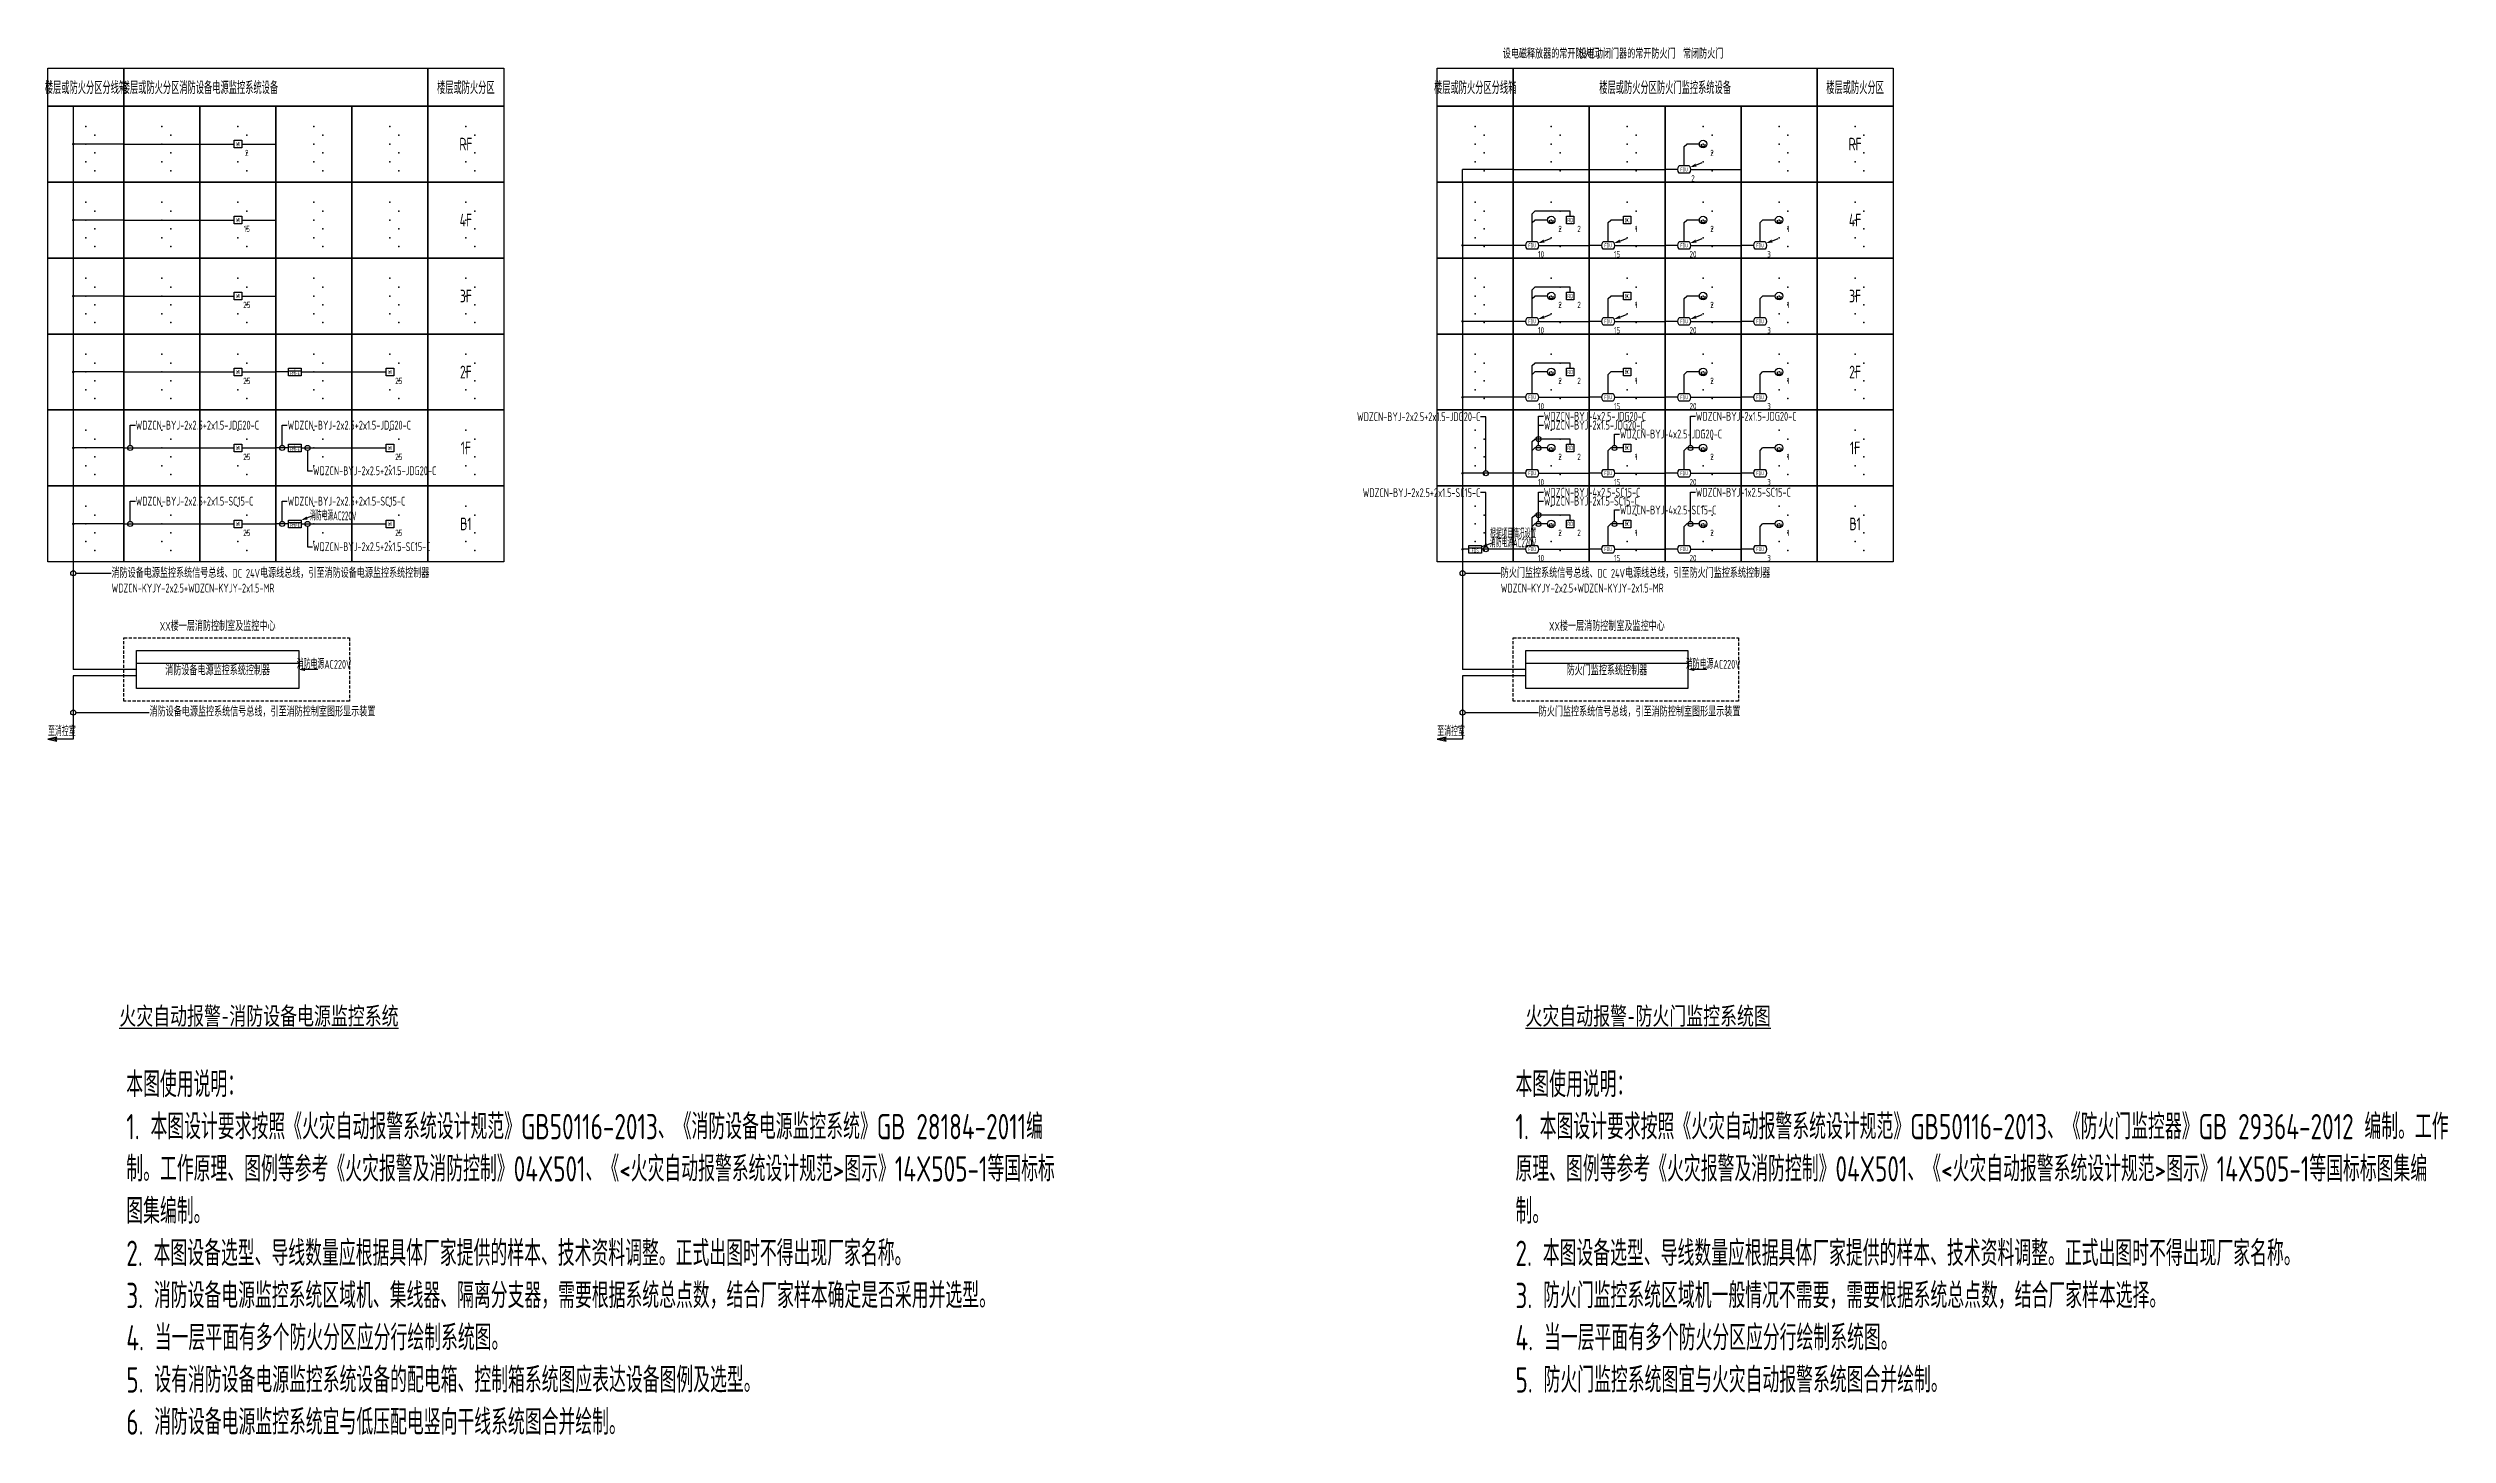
# Model space of a CAD drawing. Header units: millimetres. Extents: x -1040173 to 349982, y -145921 to 298175.
# Drawn here: x 255214 to 349982, y -37479 to 17295 of the extents above; entities that cross this region are included whole.
import ezdxf
from ezdxf import colors
from ezdxf.entities.mleader import LeaderData, LeaderLine
from ezdxf.enums import TextEntityAlignment as Align
from ezdxf.math import Vec2, Vec3

# ---------------------------------------------------------------- set-up
doc = ezdxf.new("R2010")
doc.units = ezdxf.units.MM
doc.header["$LTSCALE"] = 500
doc.header["$MEASUREMENT"] = 0
doc.linetypes.add('HIDDEN', pattern=[0.375, 0.25, -0.125])
doc.layers.get('0').update_dxf_attribs({"color": 255, "linetype": 'CONTINUOUS'})
for name, color, linetype in [('E-FAS-DEVC', 3, 'CONTINUOUS'), ('E-FAS-WIRE', 4, 'CONTINUOUS'), ('E-FDS-DEVC', 3, 'CONTINUOUS'), ('E-PMFE-DEVC', 3, 'CONTINUOUS'), ('E-REQU-DIMS', 30, 'CONTINUOUS'), ('E-UNIV-DIAG', 2, 'CONTINUOUS'), ('E-UNIV-DIAG2', 2, 'HIDDEN'), ('E-UNIV-EL', 140, 'CONTINUOUS'), ('E-UNIV-NOTE', 6, 'CONTINUOUS')]:
    doc.layers.add(name, color=color, linetype=linetype)
doc.styles.add('TH-STYLE1', font='Stfangso_0.ttf', dxfattribs={"width": 0.7})
doc.styles.add('TH-STYLE3', font='tssdeng.shx', dxfattribs={"width": 0.7, "bigfont": 'tssdchn.shx'})

# ---------------------------------------------------------------- blocks, each defined once
blk = doc.blocks.new('E-ES01')
blk.add_lwpolyline([(0, 3000), (3000, 3000), (3000, 0), (0, 0)], close=True)
for p in [(1500, 2200), (1500, 1500), (1850, 1850), (1850, 1150), (1500, 800), (1850, 450)]:
    blk.add_point(p)
blk = doc.blocks.new('E-BIAS100')
blk.add_circle((0, 0), 1.5)
at = {"layer": 'E-UNIV-EL'}
blk.add_lwpolyline([(-0.81, 0), (-0.81, -0.81), (0.81, -0.81), (0.81, 0)], dxfattribs=at)
blk = doc.blocks.new('E-BFDS210')
blk.add_lwpolyline([(-1.5, -1.5), (-1.5, 1.5), (1.5, 1.5), (1.5, -1.5)], close=True)
at = {"layer": 'E-UNIV-EL', "style": 'TH-STYLE3', "width": 0.7}
blk.add_attdef('F', text='', height=1.7, dxfattribs=at).set_placement((0, 0), align=Align.MIDDLE)
blk = doc.blocks.new('E-BFDS220')
blk.add_lwpolyline([(-1.5, -1.5), (-1.5, 1.5), (1.5, 1.5), (1.5, -1.5)], close=True)
at = {"layer": 'E-UNIV-EL', "style": 'TH-STYLE3', "width": 0.7}
blk.add_attdef('F', text='', height=1.7, dxfattribs=at).set_placement((0, 0), align=Align.MIDDLE)
blk = doc.blocks.new('E-BFDS021')
blk.add_lwpolyline([(-2.5, -1.5), (-2.5, 1.5), (2.5, 1.5), (2.5, -1.5)], close=True)
at = {"layer": 'E-UNIV-EL'}
blk.add_line((-2.5, 0.5), (2.5, 0.5), dxfattribs=at)
at = {"layer": 'E-UNIV-EL', "style": 'TH-STYLE3', "width": 0.7}
for height, p in [(1.5, (0, -0.5)), (1, (0, 1))]:
    blk.add_attdef('F', text='', height=height, dxfattribs=at).set_placement(p, align=Align.MIDDLE)
blk = doc.blocks.new('_DotBlank')
at = {"color": 0, "linetype": 'ByBlock', "lineweight": -2}
blk.add_line((-0.5, 0), (-1, 0), dxfattribs=at)
blk.add_circle((0, 0), 0.5, dxfattribs=at)
blk = doc.blocks.new('E-BPMFE210')
blk.add_lwpolyline([(-1.5, -1.5), (-1.5, 1.5), (1.5, 1.5), (1.5, -1.5)], close=True)
at = {"layer": 'E-UNIV-EL', "style": 'TH-STYLE3', "width": 0.7}
blk.add_attdef('F', text='', height=1.7, dxfattribs=at).set_placement((0, 0), align=Align.MIDDLE)
blk = doc.blocks.new('E-BFDS110')
blk.add_lwpolyline([(-2, 1.5), (2, 1.5, -0.333333), (2, -1.5), (-2, -1.5, -0.333333)], format="xyb", close=True)
at = {"layer": 'E-UNIV-EL', "style": 'TH-STYLE3', "width": 0.7}
blk.add_attdef('F', text='', height=1.5, dxfattribs=at).set_placement((0, 0), align=Align.MIDDLE)
blk = doc.blocks.new('E-BPMFE021')
blk.add_lwpolyline([(-2.5, -1), (-2.5, 2), (2.5, 2), (2.5, -1)], close=True)
at = {"layer": 'E-UNIV-EL'}
blk.add_line((-2.5, 1), (2.5, 1), dxfattribs=at)
at = {"layer": 'E-UNIV-EL', "style": 'TH-STYLE3', "width": 0.7}
for height, p in [(1.5, (0, 0)), (1, (0, 1.5))]:
    blk.add_attdef('F', text='', height=height, dxfattribs=at).set_placement(p, align=Align.MIDDLE)

msp = doc.modelspace()

# ---------------------------------------------------------------- linework, layer by layer
at = {"layer": 'E-FAS-DEVC'}
for p, q in [((320524, 12757), (320289, 12671)), ((314524, 9757), (314289, 9671)), ((317524, 9757), (317289, 9671)), ((320524, 9757), (320289, 9671)), ((323524, 9757), (323289, 9671)), ((314524, 6757), (314289, 6671)), ((317524, 6757), (317289, 6671)), ((320524, 6757), (320289, 6671)), ((265684, -1179), (265449, -1264)), ((312274, -2243), (312039, -2329)), ((258714, -7000), (265114, -7000)), ((265864, -7250), (265364, -7250)), ((313570, -7000), (319970, -7000)), ((320720, -7250), (320220, -7250))]:
    msp.add_line(p, q, dxfattribs=at)
for points in [[(320289, 12671, 125, 0, 0), (320054, 12586, 0, 0, 0)], [(314289, 9671, 125, 0, 0), (314054, 9586, 0, 0, 0)], [(317289, 9671, 125, 0, 0), (317054, 9586, 0, 0, 0)], [(320289, 9671, 125, 0, 0), (320054, 9586, 0, 0, 0)], [(323289, 9671, 125, 0, 0), (323054, 9586, 0, 0, 0)], [(314289, 6671, 125, 0, 0), (314054, 6586, 0, 0, 0)], [(317289, 6671, 125, 0, 0), (317054, 6586, 0, 0, 0)], [(320289, 6671, 125, 0, 0), (320054, 6586, 0, 0, 0)], [(265449, -1264, 125, 0, 0), (265214, -1350, 0, 0, 0)], [(312039, -2329, 125, 0, 0), (311804, -2414, 0, 0, 0)], [(265364, -7250, 125, 0, 0), (265114, -7250, 0, 0, 0)], [(320220, -7250, 125, 0, 0), (319970, -7250, 0, 0, 0)]]:
    msp.add_lwpolyline(points, format="xyseb", dxfattribs=at)
for points in [[(258714, -8000), (258714, -6500), (265114, -6500), (265114, -8000)], [(313570, -8000), (313570, -6500), (319970, -6500), (319970, -8000)]]:
    msp.add_lwpolyline(points, close=True, dxfattribs=at)
at = {"layer": 'E-FAS-WIRE'}
for p, q in [((256214, 15000), (256214, 12000)), ((258214, 13500), (256214, 13500)), ((258214, 13500), (262564, 13500)), ((262864, 13500), (264214, 13500)), ((319820, 13400), (319920, 13500)), ((319820, 12650), (319820, 13400)), ((320420, 13500), (319920, 13500)), ((311070, 12000), (311070, 12500)), ((313070, 12500), (311070, 12500)), ((313070, 12500), (316070, 12500)), ((316070, 12500), (319070, 12500)), ((319570, 12500), (319070, 12500)), ((320070, 12500), (322070, 12500)), ((256214, 12000), (256214, 9000)), ((311070, 12000), (311070, 9000)), ((258214, 10500), (256214, 10500)), ((258214, 10500), (262564, 10500)), ((262864, 10500), (264214, 10500)), ((313820, 10750), (313920, 10850)), ((313820, 10400), (313820, 10750)), ((313820, 10400), (313920, 10500)), ((315320, 10850), (313920, 10850)), ((314420, 10500), (313920, 10500)), ((315320, 10650), (315320, 10850)), ((316820, 10400), (316920, 10500)), ((317420, 10500), (316920, 10500)), ((319820, 10400), (319920, 10500)), ((320420, 10500), (319920, 10500)), ((322820, 10400), (322920, 10500)), ((323420, 10500), (322920, 10500)), ((313070, 9500), (311070, 9500)), ((313570, 9500), (313070, 9500)), ((313820, 9650), (313820, 10400)), ((314070, 9500), (316070, 9500)), ((316570, 9500), (316070, 9500)), ((316820, 9650), (316820, 10400)), ((317070, 9500), (319070, 9500)), ((319570, 9500), (319070, 9500)), ((319820, 9650), (319820, 10400)), ((320070, 9500), (322070, 9500)), ((322570, 9500), (322070, 9500)), ((322820, 9650), (322820, 10400)), ((256214, 9000), (256214, 6000)), ((311070, 9000), (311070, 6000)), ((313820, 7750), (313920, 7850)), ((313820, 7400), (313820, 7750)), ((315320, 7850), (313920, 7850)), ((315320, 7650), (315320, 7850)), ((258214, 7500), (256214, 7500)), ((258214, 7500), (262564, 7500)), ((262864, 7500), (264214, 7500)), ((313820, 7400), (313920, 7500)), ((313820, 6650), (313820, 7400)), ((314420, 7500), (313920, 7500)), ((316820, 7400), (316920, 7500)), ((316820, 6650), (316820, 7400)), ((317420, 7500), (316920, 7500)), ((319820, 7400), (319920, 7500)), ((319820, 6650), (319820, 7400)), ((320420, 7500), (319920, 7500)), ((322820, 7400), (322920, 7500)), ((322820, 6650), (322820, 7400)), ((323420, 7500), (322920, 7500)), ((256214, 6000), (256214, 3000)), ((313070, 6500), (311070, 6500)), ((311070, 6000), (311070, 3000)), ((313570, 6500), (313070, 6500)), ((314070, 6500), (316070, 6500)), ((316570, 6500), (316070, 6500)), ((317070, 6500), (319070, 6500)), ((319570, 6500), (319070, 6500)), ((320070, 6500), (322070, 6500)), ((322570, 6500), (322070, 6500)), ((313820, 4750), (313920, 4850)), ((313820, 4400), (313820, 4750)), ((315320, 4850), (313920, 4850)), ((315320, 4650), (315320, 4850)), ((258214, 4500), (256214, 4500)), ((258214, 4500), (262564, 4500)), ((262864, 4500), (264214, 4500)), ((264714, 4500), (264214, 4500)), ((265214, 4500), (267214, 4500)), ((267214, 4500), (268564, 4500)), ((313820, 4400), (313920, 4500)), ((313820, 3650), (313820, 4400)), ((314420, 4500), (313920, 4500)), ((316820, 4400), (316920, 4500)), ((316820, 3650), (316820, 4400)), ((317420, 4500), (316920, 4500)), ((319820, 4400), (319920, 4500)), ((319820, 3650), (319820, 4400)), ((320420, 4500), (319920, 4500)), ((322820, 4400), (322920, 4500)), ((322820, 3650), (322820, 4400)), ((323420, 4500), (322920, 4500)), ((256214, 3000), (256214, 0)), ((313070, 3500), (311070, 3500)), ((311070, 3000), (311070, 0)), ((313570, 3500), (313070, 3500)), ((314070, 3500), (316070, 3500)), ((316570, 3500), (316070, 3500)), ((317070, 3500), (319070, 3500)), ((319570, 3500), (319070, 3500)), ((320070, 3500), (322070, 3500)), ((322570, 3500), (322070, 3500)), ((258214, 1500), (256214, 1500)), ((258214, 1500), (262564, 1500)), ((262864, 1500), (264214, 1500)), ((264714, 1500), (264214, 1500)), ((265214, 1500), (267214, 1500)), ((267214, 1500), (268564, 1500)), ((313820, 1750), (313920, 1850)), ((313820, 1400), (313820, 1750)), ((313820, 1400), (313920, 1500)), ((313820, 650), (313820, 1400)), ((315320, 1850), (313920, 1850)), ((314420, 1500), (313920, 1500)), ((315320, 1650), (315320, 1850)), ((316820, 1400), (316920, 1500)), ((316820, 650), (316820, 1400)), ((317420, 1500), (316920, 1500)), ((319820, 1400), (319920, 1500)), ((319820, 650), (319820, 1400)), ((320420, 1500), (319920, 1500)), ((322820, 1400), (322920, 1500)), ((322820, 650), (322820, 1400)), ((323420, 1500), (322920, 1500)), ((313070, 500), (311070, 500)), ((313570, 500), (313070, 500)), ((314070, 500), (316070, 500)), ((316570, 500), (316070, 500)), ((317070, 500), (319070, 500)), ((319570, 500), (319070, 500)), ((320070, 500), (322070, 500)), ((322570, 500), (322070, 500)), ((256214, 0), (256214, -3000)), ((311070, 0), (311070, -3000)), ((258214, -1500), (256214, -1500)), ((258214, -1500), (262564, -1500)), ((262864, -1500), (264214, -1500)), ((264714, -1500), (264214, -1500)), ((265214, -1500), (267214, -1500)), ((267214, -1500), (268564, -1500)), ((313820, -1250), (313920, -1150)), ((313820, -1600), (313820, -1250)), ((313820, -1600), (313920, -1500)), ((313820, -2350), (313820, -1600)), ((315320, -1150), (313920, -1150)), ((314420, -1500), (313920, -1500)), ((315320, -1350), (315320, -1150)), ((316820, -1600), (316920, -1500)), ((316820, -2350), (316820, -1600)), ((317420, -1500), (316920, -1500)), ((319820, -1600), (319920, -1500)), ((319820, -2350), (319820, -1600)), ((320420, -1500), (319920, -1500)), ((322820, -1600), (322920, -1500)), ((322820, -2350), (322820, -1600)), ((323420, -1500), (322920, -1500)), ((311320, -2500), (311070, -2500)), ((313070, -2500), (311820, -2500)), ((313570, -2500), (313070, -2500)), ((314070, -2500), (316070, -2500)), ((316570, -2500), (316070, -2500)), ((317070, -2500), (319070, -2500)), ((319570, -2500), (319070, -2500)), ((320070, -2500), (322070, -2500)), ((322570, -2500), (322070, -2500)), ((256214, -3000), (256214, -7250)), ((311070, -3000), (311070, -7250)), ((258714, -7250), (256214, -7250)), ((258714, -7500), (256214, -7500)), ((256214, -7500), (256214, -10000)), ((313570, -7250), (311070, -7250)), ((313570, -7500), (311070, -7500)), ((311070, -7500), (311070, -10000)), ((256214, -10000), (255214, -10000)), ((311070, -10000), (310070, -10000))]:
    msp.add_line(p, q, dxfattribs=at)
at = {"layer": 'E-FAS-WIRE', "const_width": 50}
for points in [[(256189, 13500, 1), (256239, 13500, 1)], [(256189, 10500, 1), (256239, 10500, 1)], [(311045, 9500, 1), (311095, 9500, 1)], [(256189, 7500, 1), (256239, 7500, 1)], [(311045, 6500, 1), (311095, 6500, 1)], [(256189, 4500, 1), (256239, 4500, 1)], [(311045, 3500, 1), (311095, 3500, 1)], [(256189, 1500, 1), (256239, 1500, 1)], [(311045, 500, 1), (311095, 500, 1)], [(256189, -1500, 1), (256239, -1500, 1)], [(311045, -2500, 1), (311095, -2500, 1)]]:
    msp.add_lwpolyline(points, format="xyb", close=True, dxfattribs=at)
at = {"layer": 'E-FAS-WIRE'}
for points in [[(255214, -10000), (255567, -10075), (255467, -10000), (255567, -9925), (255214, -10000)], [(310070, -10000), (310422, -10075), (310322, -10000), (310422, -9925), (310070, -10000)]]:
    msp.add_lwpolyline(points, dxfattribs=at)
at = {"layer": 'E-UNIV-DIAG'}
for points in [[(255214, 16500), (258214, 16500), (258214, 15000), (255214, 15000)], [(258214, 16500), (270214, 16500), (270214, 15000), (258214, 15000)], [(270214, 16500), (273214, 16500), (273214, 15000), (270214, 15000)], [(310070, 16500), (313070, 16500), (313070, 15000), (310070, 15000)], [(313070, 16500), (325070, 16500), (325070, 15000), (313070, 15000)], [(325070, 16500), (328070, 16500), (328070, 15000), (325070, 15000)]]:
    msp.add_lwpolyline(points, close=True, dxfattribs=at)
at = {"layer": 'E-UNIV-DIAG2'}
for points in [[(258214, -8500), (258214, -6000), (267114, -6000), (267114, -8500)], [(313070, -8500), (313070, -6000), (321970, -6000), (321970, -8500)]]:
    msp.add_lwpolyline(points, close=True, dxfattribs=at)

# ---------------------------------------------------------------- block references
at = {"layer": 'E-FAS-DEVC', "xscale": 100, "yscale": 100, "zscale": 100}
for name, p, values in [('E-BPMFE210', (262714, 13500), {'F': 'UI'}), ('E-BPMFE210', (262714, 10500), {'F': 'UI'}), ('E-BFDS210', (315320, 10500), {'F': 'RD'}), ('E-BFDS220', (317570, 10500), {'F': 'EC'}), ('E-BPMFE210', (262714, 7500), {'F': 'UI'}), ('E-BFDS210', (315320, 7500), {'F': 'RD'}), ('E-BFDS220', (317570, 7500), {'F': 'EC'}), ('E-BPMFE210', (262714, 4500), {'F': 'UI'}), ('E-BPMFE210', (268714, 4500), {'F': 'UI'}), ('E-BFDS210', (315320, 4500), {'F': 'RD'}), ('E-BFDS220', (317570, 4500), {'F': 'EC'}), ('E-BPMFE210', (262714, 1500), {'F': 'UI'}), ('E-BPMFE210', (268714, 1500), {'F': 'UI'}), ('E-BFDS210', (315320, 1500), {'F': 'RD'}), ('E-BFDS220', (317570, 1500), {'F': 'EC'}), ('E-BPMFE210', (262714, -1500), {'F': 'UI'}), ('E-BPMFE210', (268714, -1500), {'F': 'UI'}), ('E-BFDS210', (315320, -1500), {'F': 'RD'}), ('E-BFDS220', (317570, -1500), {'F': 'EC'})]:
    msp.add_blockref(name, p, dxfattribs=at).add_auto_attribs(values)
for p in [(320570, 13500), (314570, 10500), (320570, 10500), (323570, 10500), (314570, 7500), (320570, 7500), (323570, 7500), (314570, 4500), (320570, 4500), (323570, 4500), (314570, 1500), (320570, 1500), (323570, 1500), (314570, -1500), (320570, -1500), (323570, -1500)]:
    msp.add_blockref('E-BIAS100', p, dxfattribs=at)
at = {"layer": 'E-FAS-DEVC'}
ref = msp.add_blockref('E-BFDS021', (311570, -2500), dxfattribs=dict(at, xscale=100, yscale=100, zscale=100))
ref.add_attrib('F', 'FDS', dxfattribs={"layer": 'E-UNIV-EL', "height": 150, "style": 'TH-STYLE3', "width": 0.7}).set_placement((311570, -2550), align=Align.MIDDLE)
ref.add_attrib('F', 'Z', dxfattribs={"layer": 'E-UNIV-EL', "height": 100, "style": 'TH-STYLE3', "width": 0.7}).set_placement((311570, -2400), align=Align.MIDDLE)
at = {"layer": 'E-FDS-DEVC', "xscale": 100, "yscale": 100, "zscale": 100}
for p in [(319820, 12500), (313820, 9500), (316820, 9500), (319820, 9500), (322820, 9500), (313820, 6500), (316820, 6500), (319820, 6500), (322820, 6500), (313820, 3500), (316820, 3500), (319820, 3500), (322820, 3500), (313820, 500), (316820, 500), (319820, 500), (322820, 500), (313820, -2500), (316820, -2500), (319820, -2500), (322820, -2500)]:
    msp.add_blockref('E-BFDS110', p, dxfattribs=at).add_auto_attribs({'F': 'FDU'})
at = {"layer": 'E-PMFE-DEVC'}
ref = msp.add_blockref('E-BPMFE021', (264964, 4450), dxfattribs=dict(at, xscale=100, yscale=100, zscale=100))
ref.add_attrib('F', 'PMFE', dxfattribs={"layer": 'E-UNIV-EL', "height": 150, "style": 'TH-STYLE3', "width": 0.7}).set_placement((264964, 4450), align=Align.MIDDLE)
ref.add_attrib('F', 'Z', dxfattribs={"layer": 'E-UNIV-EL', "height": 100, "style": 'TH-STYLE3', "width": 0.7}).set_placement((264964, 4600), align=Align.MIDDLE)
ref = msp.add_blockref('E-BPMFE021', (264964, 1450), dxfattribs=dict(at, xscale=100, yscale=100, zscale=100))
ref.add_attrib('F', 'PMFE', dxfattribs={"layer": 'E-UNIV-EL', "height": 150, "style": 'TH-STYLE3', "width": 0.7}).set_placement((264964, 1450), align=Align.MIDDLE)
ref.add_attrib('F', 'Z', dxfattribs={"layer": 'E-UNIV-EL', "height": 100, "style": 'TH-STYLE3', "width": 0.7}).set_placement((264964, 1600), align=Align.MIDDLE)
ref = msp.add_blockref('E-BPMFE021', (264964, -1550), dxfattribs=dict(at, xscale=100, yscale=100, zscale=100))
ref.add_attrib('F', 'PMFE', dxfattribs={"layer": 'E-UNIV-EL', "height": 150, "style": 'TH-STYLE3', "width": 0.7}).set_placement((264964, -1550), align=Align.MIDDLE)
ref.add_attrib('F', 'Z', dxfattribs={"layer": 'E-UNIV-EL', "height": 100, "style": 'TH-STYLE3', "width": 0.7}).set_placement((264964, -1400), align=Align.MIDDLE)
at = {"layer": 'E-UNIV-DIAG'}
for p in [(255214, 12000), (258214, 12000), (261214, 12000), (264214, 12000), (267214, 12000), (270214, 12000), (310070, 12000), (313070, 12000), (316070, 12000), (319070, 12000), (322070, 12000), (325070, 12000), (255214, 9000), (258214, 9000), (261214, 9000), (264214, 9000), (267214, 9000), (270214, 9000), (310070, 9000), (313070, 9000), (316070, 9000), (319070, 9000), (322070, 9000), (325070, 9000), (255214, 6000), (258214, 6000), (261214, 6000), (264214, 6000), (267214, 6000), (270214, 6000), (310070, 6000), (313070, 6000), (316070, 6000), (319070, 6000), (322070, 6000), (325070, 6000), (255214, 3000), (258214, 3000), (261214, 3000), (264214, 3000), (267214, 3000), (270214, 3000), (310070, 3000), (313070, 3000), (316070, 3000), (319070, 3000), (322070, 3000), (325070, 3000), (255214, 0), (258214, 0), (261214, 0), (264214, 0), (267214, 0), (270214, 0), (310070, 0), (313070, 0), (316070, 0), (319070, 0), (322070, 0), (325070, 0), (255214, -3000), (258214, -3000), (261214, -3000), (264214, -3000), (267214, -3000), (270214, -3000), (310070, -3000), (313070, -3000), (316070, -3000), (319070, -3000), (322070, -3000), (325070, -3000)]:
    msp.add_blockref('E-ES01', p, dxfattribs=at)

# ---------------------------------------------------------------- texts
at = {"layer": 'E-UNIV-NOTE', "style": 'TH-STYLE3', "width": 0.7}
for s, p in [('设电磁释放器的常开防火门', (314570, 17100)), ('设电动闭门器的常开防火门', (317570, 17100)), ('常闭防火门', (320570, 17100)), ('XX楼一层消防控制室及监控中心', (261914, -5500)), ('XX楼一层消防控制室及监控中心', (316770, -5500))]:
    msp.add_text(s, height=350, rotation=360, dxfattribs=at).set_placement(p, align=Align.MIDDLE)
at = {"layer": 'E-UNIV-NOTE', "style": 'TH-STYLE3'}
for s, height, width, p in [('楼层或防火分区分线箱', 500, 0.5, (256714, 15750)), ('楼层或防火分区消防设备电源监控系统设备', 500, 0.5, (261214, 15750)), ('楼层或防火分区', 500, 0.5, (271714, 15750)), ('楼层或防火分区分线箱', 500, 0.5, (311570, 15750)), ('楼层或防火分区防火门监控系统设备', 500, 0.5, (319070, 15750)), ('楼层或防火分区', 500, 0.5, (326570, 15750)), ('2', 250, 0.7, (263064, 13150)), ('RF', 500, 0.7, (271714, 13500)), ('2', 250, 0.7, (320920, 13150)), ('RF', 500, 0.7, (326570, 13500)), ('2', 250, 0.7, (320170, 12150)), ('4F', 500, 0.7, (271714, 10500)), ('4F', 500, 0.7, (326570, 10500)), ('15', 250, 0.7, (263064, 10150)), ('2', 250, 0.7, (314920, 10150)), ('2', 250, 0.7, (315670, 10150)), ('1', 250, 0.7, (317920, 10150)), ('2', 250, 0.7, (320920, 10150)), ('1', 250, 0.7, (323920, 10150)), ('10', 250, 0.7, (314170, 9150)), ('15', 250, 0.7, (317170, 9150)), ('20', 250, 0.7, (320170, 9150)), ('3', 250, 0.7, (323170, 9150)), ('3F', 500, 0.7, (271714, 7500)), ('3F', 500, 0.7, (326570, 7500)), ('25', 250, 0.7, (263064, 7150)), ('2', 250, 0.7, (314920, 7150)), ('2', 250, 0.7, (315670, 7150)), ('1', 250, 0.7, (317920, 7150)), ('2', 250, 0.7, (320920, 7150)), ('1', 250, 0.7, (323920, 7150)), ('10', 250, 0.7, (314170, 6150)), ('15', 250, 0.7, (317170, 6150)), ('20', 250, 0.7, (320170, 6150)), ('3', 250, 0.7, (323170, 6150)), ('2F', 500, 0.7, (271714, 4500)), ('2F', 500, 0.7, (326570, 4500)), ('25', 250, 0.7, (263064, 4150)), ('25', 250, 0.7, (269064, 4150)), ('2', 250, 0.7, (314920, 4150)), ('2', 250, 0.7, (315670, 4150)), ('1', 250, 0.7, (317920, 4150)), ('2', 250, 0.7, (320920, 4150)), ('1', 250, 0.7, (323920, 4150)), ('10', 250, 0.7, (314170, 3150)), ('15', 250, 0.7, (317170, 3150)), ('20', 250, 0.7, (320170, 3150)), ('3', 250, 0.7, (323170, 3150)), ('25', 250, 0.7, (263064, 1150)), ('25', 250, 0.7, (269064, 1150)), ('1F', 500, 0.7, (271714, 1500)), ('2', 250, 0.7, (314920, 1150)), ('2', 250, 0.7, (315670, 1150)), ('1', 250, 0.7, (317920, 1150)), ('2', 250, 0.7, (320920, 1150)), ('1', 250, 0.7, (323920, 1150)), ('1F', 500, 0.7, (326570, 1500)), ('10', 250, 0.7, (314170, 150)), ('15', 250, 0.7, (317170, 150)), ('20', 250, 0.7, (320170, 150)), ('3', 250, 0.7, (323170, 150)), ('消防电源AC220V', 350, 0.5, (266479, -1136)), ('25', 250, 0.7, (263064, -1850)), ('25', 250, 0.7, (269064, -1850)), ('B1', 500, 0.7, (271714, -1500)), ('根据项目情况设置', 350, 0.5, (313070, -1850)), ('2', 250, 0.7, (314920, -1850)), ('2', 250, 0.7, (315670, -1850)), ('1', 250, 0.7, (317920, -1850)), ('2', 250, 0.7, (320920, -1850)), ('1', 250, 0.7, (323920, -1850)), ('B1', 500, 0.7, (326570, -1500)), ('消防电源AC220V', 350, 0.5, (313070, -2200)), ('10', 250, 0.7, (314170, -2850)), ('15', 250, 0.7, (317170, -2850)), ('20', 250, 0.7, (320170, -2850)), ('3', 250, 0.7, (323170, -2850)), ('消防设备电源监控系统控制器', 350, 0.7, (261914, -7250)), ('消防电源AC220V', 350, 0.6, (266114, -7000)), ('防火门监控系统控制器', 350, 0.7, (316770, -7250)), ('消防电源AC220V', 350, 0.6, (320970, -7000))]:
    msp.add_text(s, height=height, dxfattribs=dict(at, width=width)).set_placement(p, align=Align.MIDDLE)
at = {"layer": 'E-UNIV-NOTE', "style": 'TH-STYLE3', "width": 0.6}
for p in [(255214, -9700), (310070, -9700)]:
    msp.add_text('至消控室', height=350, dxfattribs=at).set_placement(p, align=Align.MIDDLE_LEFT)
at = {"layer": 'E-UNIV-NOTE', "char_height": 700, "attachment_point": 5, "style": 'TH-STYLE1'}
for s, insert in [('{\\L火灾自动报警-消防设备电源监控系统}', (263544, -20968)), ('{\\L火灾自动报警-防火门监控系统图}', (318399, -20968))]:
    msp.add_mtext(s, dxfattribs=dict(at, insert=insert))
at = {"layer": 'E-UNIV-NOTE', "char_height": 500, "width": 37138.46, "attachment_point": 1, "style": 'TH-STYLE3'}
for s, insert in [('{\\H2x;本图使用说明：\\P1. 本图设计要求按照《火灾自动报警系统设计规范》GB50116-2013、《消防设备电源监控系统》GB 28184-2011编制。工作原理、图例等参考《火灾报警及消防控制》04X501、《<火灾自动报警系统设计规范>图示》14X505-1等国标标图集编制。\\P2. 本图设备选型、导线数量应根据具体厂家提供的样本、技术资料调整。正式出图时不得出现厂家名称。\\P3. 消防设备电源监控系统区域机、集线器、隔离分支器，需要根据系统总点数，结合厂家样本确定是否采用并选型。\\P4. 当一层平面有多个防火分区应分行绘制系统图。\\P5. 设有消防设备电源监控系统设备的配电箱、控制箱系统图应表达设备图例及选型。\\P6. 消防设备电源监控系统宜与低压配电竖向干线系统图合并绘制。}', (258305, -23135)), ('{\\H2x;本图使用说明：\\P1. 本图设计要求按照《火灾自动报警系统设计规范》GB50116-2013、《防火门监控器》GB 29364-2012 编制。工作原理、图例等参考《火灾报警及消防控制》04X501、《<火灾自动报警系统设计规范>图示》14X505-1等国标标图集编制。\\P2. 本图设备选型、导线数量应根据具体厂家提供的样本、技术资料调整。正式出图时不得出现厂家名称。\\P3. 防火门监控系统区域机一般情况不需要，需要根据系统总点数，结合厂家样本选择。\\P4. 当一层平面有多个防火分区应分行绘制系统图。\\P5. 防火门监控系统图宜与火灾自动报警系统图合并绘制。}', (313160, -23135))]:
    msp.add_mtext(s, dxfattribs=dict(at, insert=insert))

# ---------------------------------------------------------------- leaders
at = {"layer": 'E-REQU-DIMS'}
ml = msp.add_multileader_mtext('Standard', dxfattribs=at)
ml.set_content('WDZCN-BYJ-2x2.5+2x1.5-JDG20-C', color=6, style='TH-STYLE3')
ml.set_leader_properties()
ml.set_arrow_properties(name='DOTBLANK')
ml.build(insert=Vec2(0, 0))
ml.multileader.update_dxf_attribs({"dogleg_length": 2, "arrow_head_size": 200, "scale": 100})
ctx = ml.context
ctx.base_point, ctx.scale, ctx.char_height, ctx.arrow_head_size, ctx.landing_gap_size, ctx.plane_origin = Vec3(306283, 2735), 100, 350, 200, 9, Vec3(311703, 4539)
ctx.text_align_type = 2
notes = []
notes.append((ctx, [(0, (1, 1, 0), (311985, 2735), (-1, 0), 200, [(1, [(311985, 500)], 0, [])])]))
ctx.mtext.insert, ctx.mtext.alignment, ctx.mtext.flow_direction = Vec3(311776, 2910), 3, 5
ml = msp.add_multileader_mtext('Standard', dxfattribs=at)
ml.set_content('WDZCN-BYJ-4x2.5-JDG20-C', color=6, style='TH-STYLE3')
ml.set_leader_properties()
ml.set_arrow_properties(name='DOTBLANK')
ml.build(insert=Vec2(0, 0))
ml.multileader.update_dxf_attribs({"dogleg_length": 2, "arrow_head_size": 200, "scale": 100})
ctx = ml.context
ctx.base_point, ctx.scale, ctx.char_height, ctx.arrow_head_size, ctx.landing_gap_size, ctx.plane_origin = Vec3(314270, 2750), 100, 350, 200, 9, Vec3(314352, 4204)
notes.append((ctx, [(0, (1, 1, 0), (314070, 2750), (1, 0), 200, [(1, [(314070, 1850)], 0, [])])]))
ctx.mtext.insert, ctx.mtext.flow_direction = Vec3(314279, 2925), 5
ml = msp.add_multileader_mtext('Standard', dxfattribs=at)
ml.set_content('WDZCN-BYJ-2x1.5-JDG20-C', color=6, style='TH-STYLE3')
ml.set_leader_properties()
ml.set_arrow_properties(name='DOTBLANK')
ml.build(insert=Vec2(0, 0))
ml.multileader.update_dxf_attribs({"dogleg_length": 2, "arrow_head_size": 200, "scale": 100})
ctx = ml.context
ctx.base_point, ctx.scale, ctx.char_height, ctx.arrow_head_size, ctx.landing_gap_size, ctx.plane_origin = Vec3(320270, 2750), 100, 350, 200, 9, Vec3(320352, 4204)
notes.append((ctx, [(0, (1, 1, 0), (320070, 2750), (1, 0), 200, [(1, [(320070, 1500)], 0, [])])]))
ctx.mtext.insert, ctx.mtext.flow_direction = Vec3(320279, 2925), 5
ml = msp.add_multileader_mtext('Standard', dxfattribs=at)
ml.set_content('WDZCN-BYJ-2x2.5+2x1.5-JDG20-C', color=6, style='TH-STYLE3')
ml.set_leader_properties()
ml.set_arrow_properties(name='DOTBLANK')
ml.build(insert=Vec2(0, 0))
ml.multileader.update_dxf_attribs({"dogleg_length": 2, "arrow_head_size": 200, "scale": 100})
ctx = ml.context
ctx.base_point, ctx.scale, ctx.char_height, ctx.arrow_head_size, ctx.landing_gap_size, ctx.plane_origin = Vec3(258664, 2400), 100, 350, 200, 9, Vec3(258747, 3854)
notes.append((ctx, [(0, (1, 1, 0), (258464, 2400), (1, 0), 200, [(1, [(258464, 1500)], 0, [])])]))
ctx.mtext.insert, ctx.mtext.flow_direction = Vec3(258673, 2575), 5
ml = msp.add_multileader_mtext('Standard', dxfattribs=at)
ml.set_content('WDZCN-BYJ-2x2.5+2x1.5-JDG20-C', color=6, style='TH-STYLE3')
ml.set_leader_properties()
ml.set_arrow_properties(name='DOTBLANK')
ml.build(insert=Vec2(0, 0))
ml.multileader.update_dxf_attribs({"dogleg_length": 2, "arrow_head_size": 200, "scale": 100})
ctx = ml.context
ctx.base_point, ctx.scale, ctx.char_height, ctx.arrow_head_size, ctx.landing_gap_size, ctx.plane_origin = Vec3(264664, 2400), 100, 350, 200, 9, Vec3(265497, 3854)
notes.append((ctx, [(0, (1, 1, 0), (264464, 2400), (1, 0), 200, [(1, [(264464, 1500)], 0, [])])]))
ctx.mtext.insert, ctx.mtext.flow_direction = Vec3(264673, 2575), 5
ml = msp.add_multileader_mtext('Standard', dxfattribs=at)
ml.set_content('WDZCN-BYJ-2x1.5-JDG20-C', color=6, style='TH-STYLE3')
ml.set_leader_properties()
ml.set_arrow_properties(name='DOTBLANK')
ml.build(insert=Vec2(0, 0))
ml.multileader.update_dxf_attribs({"dogleg_length": 2, "arrow_head_size": 200, "scale": 100})
ctx = ml.context
ctx.base_point, ctx.scale, ctx.char_height, ctx.arrow_head_size, ctx.landing_gap_size, ctx.plane_origin = Vec3(314270, 2400), 100, 350, 200, 9, Vec3(314352, 3854)
notes.append((ctx, [(0, (1, 1, 0), (314070, 2400), (1, 0), 200, [(1, [(314070, 1500)], 0, [])])]))
ctx.mtext.insert, ctx.mtext.flow_direction = Vec3(314279, 2575), 5
ml = msp.add_multileader_mtext('Standard', dxfattribs=at)
ml.set_content('WDZCN-BYJ-4x2.5-JDG20-C', color=6, style='TH-STYLE3')
ml.set_leader_properties()
ml.set_arrow_properties(name='DOTBLANK')
ml.build(insert=Vec2(0, 0))
ml.multileader.update_dxf_attribs({"dogleg_length": 2, "arrow_head_size": 200, "scale": 100})
ctx = ml.context
ctx.base_point, ctx.scale, ctx.char_height, ctx.arrow_head_size, ctx.landing_gap_size, ctx.plane_origin = Vec3(317270, 2050), 100, 350, 200, 9, Vec3(317352, 3854)
notes.append((ctx, [(0, (1, 1, 0), (317070, 2050), (1, 0), 200, [(1, [(317070, 1500)], 0, [])])]))
ctx.mtext.insert, ctx.mtext.flow_direction = Vec3(317279, 2225), 5
ml = msp.add_multileader_mtext('Standard', dxfattribs=at)
ml.set_content('WDZCN-BYJ-2x2.5+2x1.5-JDG20-C', color=6, style='TH-STYLE3')
ml.set_leader_properties()
ml.set_arrow_properties(name='DOTBLANK')
ml.build(insert=Vec2(0, 0))
ml.multileader.update_dxf_attribs({"dogleg_length": 2, "arrow_head_size": 200, "scale": 100})
ctx = ml.context
ctx.base_point, ctx.scale, ctx.char_height, ctx.arrow_head_size, ctx.landing_gap_size, ctx.plane_origin = Vec3(265664, 600), 100, 350, 200, 9, Vec3(266497, 5146)
notes.append((ctx, [(0, (1, 1, 0), (265464, 600), (1, 0), 200, [(1, [(265464, 1500)], 0, [])])]))
ctx.mtext.insert, ctx.mtext.flow_direction = Vec3(265673, 775), 5
ml = msp.add_multileader_mtext('Standard', dxfattribs=at)
ml.set_content('WDZCN-BYJ-2x2.5+2x1.5-SC15-C', color=6, style='TH-STYLE3')
ml.set_leader_properties()
ml.set_arrow_properties(name='DOTBLANK')
ml.build(insert=Vec2(0, 0))
ml.multileader.update_dxf_attribs({"dogleg_length": 2, "arrow_head_size": 200, "scale": 100})
ctx = ml.context
ctx.base_point, ctx.scale, ctx.char_height, ctx.arrow_head_size, ctx.landing_gap_size, ctx.plane_origin = Vec3(258664, -600), 100, 350, 200, 9, Vec3(258747, 854)
notes.append((ctx, [(0, (1, 1, 0), (258464, -600), (1, 0), 200, [(1, [(258464, -1500)], 0, [])])]))
ctx.mtext.insert, ctx.mtext.flow_direction = Vec3(258673, -425), 5
ml = msp.add_multileader_mtext('Standard', dxfattribs=at)
ml.set_content('WDZCN-BYJ-2x2.5+2x1.5-SC15-C', color=6, style='TH-STYLE3')
ml.set_leader_properties()
ml.set_arrow_properties(name='DOTBLANK')
ml.build(insert=Vec2(0, 0))
ml.multileader.update_dxf_attribs({"dogleg_length": 2, "arrow_head_size": 200, "scale": 100})
ctx = ml.context
ctx.base_point, ctx.scale, ctx.char_height, ctx.arrow_head_size, ctx.landing_gap_size, ctx.plane_origin = Vec3(264664, -600), 100, 350, 200, 9, Vec3(265497, 854)
notes.append((ctx, [(0, (1, 1, 0), (264464, -600), (1, 0), 200, [(1, [(264464, -1500)], 0, [])])]))
ctx.mtext.insert, ctx.mtext.flow_direction = Vec3(264673, -425), 5
ml = msp.add_multileader_mtext('Standard', dxfattribs=at)
ml.set_content('WDZCN-BYJ-2x2.5+2x1.5-SC15-C', color=6, style='TH-STYLE3')
ml.set_leader_properties()
ml.set_arrow_properties(name='DOTBLANK')
ml.build(insert=Vec2(0, 0))
ml.multileader.update_dxf_attribs({"dogleg_length": 2, "arrow_head_size": 200, "scale": 100})
ctx = ml.context
ctx.base_point, ctx.scale, ctx.char_height, ctx.arrow_head_size, ctx.landing_gap_size, ctx.plane_origin = Vec3(306443, -265), 100, 350, 200, 9, Vec3(311703, 1539)
ctx.text_align_type = 2
notes.append((ctx, [(0, (1, 1, 0), (311985, -265), (-1, 0), 200, [(1, [(311985, -2500)], 0, [])])]))
ctx.mtext.insert, ctx.mtext.alignment, ctx.mtext.flow_direction = Vec3(311776, -90), 3, 5
ml = msp.add_multileader_mtext('Standard', dxfattribs=at)
ml.set_content('WDZCN-BYJ-4x2.5-SC15-C', color=6, style='TH-STYLE3')
ml.set_leader_properties()
ml.set_arrow_properties(name='DOTBLANK')
ml.build(insert=Vec2(0, 0))
ml.multileader.update_dxf_attribs({"dogleg_length": 2, "arrow_head_size": 200, "scale": 100})
ctx = ml.context
ctx.base_point, ctx.scale, ctx.char_height, ctx.arrow_head_size, ctx.landing_gap_size, ctx.plane_origin = Vec3(314270, -250), 100, 350, 200, 9, Vec3(314352, 1204)
notes.append((ctx, [(0, (1, 1, 0), (314070, -250), (1, 0), 200, [(1, [(314070, -1150)], 0, [])])]))
ctx.mtext.insert, ctx.mtext.flow_direction = Vec3(314279, -75), 5
ml = msp.add_multileader_mtext('Standard', dxfattribs=at)
ml.set_content('WDZCN-BYJ-2x1.5-SC15-C', color=6, style='TH-STYLE3')
ml.set_leader_properties()
ml.set_arrow_properties(name='DOTBLANK')
ml.build(insert=Vec2(0, 0))
ml.multileader.update_dxf_attribs({"dogleg_length": 2, "arrow_head_size": 200, "scale": 100})
ctx = ml.context
ctx.base_point, ctx.scale, ctx.char_height, ctx.arrow_head_size, ctx.landing_gap_size, ctx.plane_origin = Vec3(314270, -600), 100, 350, 200, 9, Vec3(314352, 854)
notes.append((ctx, [(0, (1, 1, 0), (314070, -600), (1, 0), 200, [(1, [(314070, -1500)], 0, [])])]))
ctx.mtext.insert, ctx.mtext.flow_direction = Vec3(314279, -425), 5
ml = msp.add_multileader_mtext('Standard', dxfattribs=at)
ml.set_content('WDZCN-BYJ-4x2.5-SC15-C', color=6, style='TH-STYLE3')
ml.set_leader_properties()
ml.set_arrow_properties(name='DOTBLANK')
ml.build(insert=Vec2(0, 0))
ml.multileader.update_dxf_attribs({"dogleg_length": 2, "arrow_head_size": 200, "scale": 100})
ctx = ml.context
ctx.base_point, ctx.scale, ctx.char_height, ctx.arrow_head_size, ctx.landing_gap_size, ctx.plane_origin = Vec3(317270, -950), 100, 350, 200, 9, Vec3(317352, 854)
notes.append((ctx, [(0, (1, 1, 0), (317070, -950), (1, 0), 200, [(1, [(317070, -1500)], 0, [])])]))
ctx.mtext.insert, ctx.mtext.flow_direction = Vec3(317279, -775), 5
ml = msp.add_multileader_mtext('Standard', dxfattribs=at)
ml.set_content('WDZCN-BYJ-1x2.5-SC15-C', color=6, style='TH-STYLE3')
ml.set_leader_properties()
ml.set_arrow_properties(name='DOTBLANK')
ml.build(insert=Vec2(0, 0))
ml.multileader.update_dxf_attribs({"dogleg_length": 2, "arrow_head_size": 200, "scale": 100})
ctx = ml.context
ctx.base_point, ctx.scale, ctx.char_height, ctx.arrow_head_size, ctx.landing_gap_size, ctx.plane_origin = Vec3(320270, -250), 100, 350, 200, 9, Vec3(320352, 1204)
notes.append((ctx, [(0, (1, 1, 0), (320070, -250), (1, 0), 200, [(1, [(320070, -1500)], 0, [])])]))
ctx.mtext.insert, ctx.mtext.flow_direction = Vec3(320279, -75), 5
ml = msp.add_multileader_mtext('Standard', dxfattribs=at)
ml.set_content('WDZCN-BYJ-2x2.5+2x1.5-SC15-C', color=6, style='TH-STYLE3')
ml.set_leader_properties()
ml.set_arrow_properties(name='DOTBLANK')
ml.build(insert=Vec2(0, 0))
ml.multileader.update_dxf_attribs({"dogleg_length": 2, "arrow_head_size": 200, "scale": 100})
ctx = ml.context
ctx.base_point, ctx.scale, ctx.char_height, ctx.arrow_head_size, ctx.landing_gap_size, ctx.plane_origin = Vec3(265664, -2400), 100, 350, 200, 9, Vec3(266497, 2146)
notes.append((ctx, [(0, (1, 1, 0), (265464, -2400), (1, 0), 200, [(1, [(265464, -1500)], 0, [])])]))
ctx.mtext.insert, ctx.mtext.flow_direction = Vec3(265673, -2225), 5
ml = msp.add_multileader_mtext('Standard', dxfattribs=at)
ml.set_content('消防设备电源监控系统信号总线、DC 24V电源线总线，引至消防设备电源监控系统控制器\\PWDZCN-KYJY-2x2.5+WDZCN-KYJY-2x1.5-MR', color=6, style='TH-STYLE3')
ml.set_leader_properties()
ml.set_arrow_properties(name='DOTBLANK')
ml.build(insert=Vec2(0, 0))
ml.multileader.update_dxf_attribs({"dogleg_length": 2, "arrow_head_size": 200, "scale": 100})
ctx = ml.context
ctx.base_point, ctx.scale, ctx.char_height, ctx.arrow_head_size, ctx.landing_gap_size, ctx.plane_origin = Vec3(257714, -3450), 100, 350, 200, 9, Vec3(259497, -1996)
notes.append((ctx, [(0, (1, 1, 0), (257514, -3450), (1, 0), 200, [(1, [(256214, -3450)], 0, [])])]))
ctx.mtext.insert, ctx.mtext.flow_direction = Vec3(257723, -3275), 5
ml = msp.add_multileader_mtext('Standard', dxfattribs=at)
ml.set_content('防火门监控系统信号总线、DC 24V电源线总线，引至防火门监控系统控制器\\PWDZCN-KYJY-2x2.5+WDZCN-KYJY-2x1.5-MR', color=6, style='TH-STYLE3')
ml.set_leader_properties()
ml.set_arrow_properties(name='DOTBLANK')
ml.build(insert=Vec2(0, 0))
ml.multileader.update_dxf_attribs({"dogleg_length": 2, "arrow_head_size": 200, "scale": 100})
ctx = ml.context
ctx.base_point, ctx.scale, ctx.char_height, ctx.arrow_head_size, ctx.landing_gap_size, ctx.plane_origin = Vec3(312570, -3450), 100, 350, 200, 9, Vec3(314352, -1996)
notes.append((ctx, [(0, (1, 1, 0), (312370, -3450), (1, 0), 200, [(1, [(311070, -3450)], 0, [])])]))
ctx.mtext.insert, ctx.mtext.flow_direction = Vec3(312579, -3275), 5
ml = msp.add_multileader_mtext('Standard', dxfattribs=at)
ml.set_content('消防设备电源监控系统信号总线，引至消防控制室图形显示装置', color=6, style='TH-STYLE3')
ml.set_leader_properties()
ml.set_arrow_properties(name='DOTBLANK')
ml.build(insert=Vec2(0, 0))
ml.multileader.update_dxf_attribs({"dogleg_length": 2, "arrow_head_size": 200, "scale": 100})
ctx = ml.context
ctx.base_point, ctx.scale, ctx.char_height, ctx.arrow_head_size, ctx.landing_gap_size, ctx.plane_origin = Vec3(259214, -8950), 100, 350, 200, 9, Vec3(259497, -7496)
notes.append((ctx, [(0, (1, 1, 0), (259014, -8950), (1, 0), 200, [(1, [(256214, -8950)], 0, [])])]))
ctx.mtext.insert, ctx.mtext.flow_direction = Vec3(259223, -8750), 5
ml = msp.add_multileader_mtext('Standard', dxfattribs=at)
ml.set_content('防火门监控系统信号总线，引至消防控制室图形显示装置', color=6, style='TH-STYLE3')
ml.set_leader_properties()
ml.set_arrow_properties(name='DOTBLANK')
ml.build(insert=Vec2(0, 0))
ml.multileader.update_dxf_attribs({"dogleg_length": 2, "arrow_head_size": 200, "scale": 100})
ctx = ml.context
ctx.base_point, ctx.scale, ctx.char_height, ctx.arrow_head_size, ctx.landing_gap_size, ctx.plane_origin = Vec3(314070, -8950), 100, 350, 200, 9, Vec3(314352, -7496)
notes.append((ctx, [(0, (1, 1, 0), (313870, -8950), (1, 0), 200, [(1, [(311070, -8950)], 0, [])])]))
ctx.mtext.insert, ctx.mtext.flow_direction = Vec3(314079, -8750), 5
for ctx, leaders in notes:
    for number, flags, end, landing, length, lines in leaders:
        leader = LeaderData()
        leader.index, (leader.has_last_leader_line, leader.has_dogleg_vector, leader.attachment_direction) = number, flags
        leader.last_leader_point, leader.dogleg_vector, leader.dogleg_length = Vec3(end), Vec3(landing), length
        for number, points, colour, breaks in lines:
            line = LeaderLine()
            line.index, line.vertices, line.color, line.breaks = number, Vec3.list(points), colors.encode_raw_color(colour), breaks
            leader.lines.append(line)
        ctx.leaders.append(leader)

doc.saveas('drawing.dxf')
